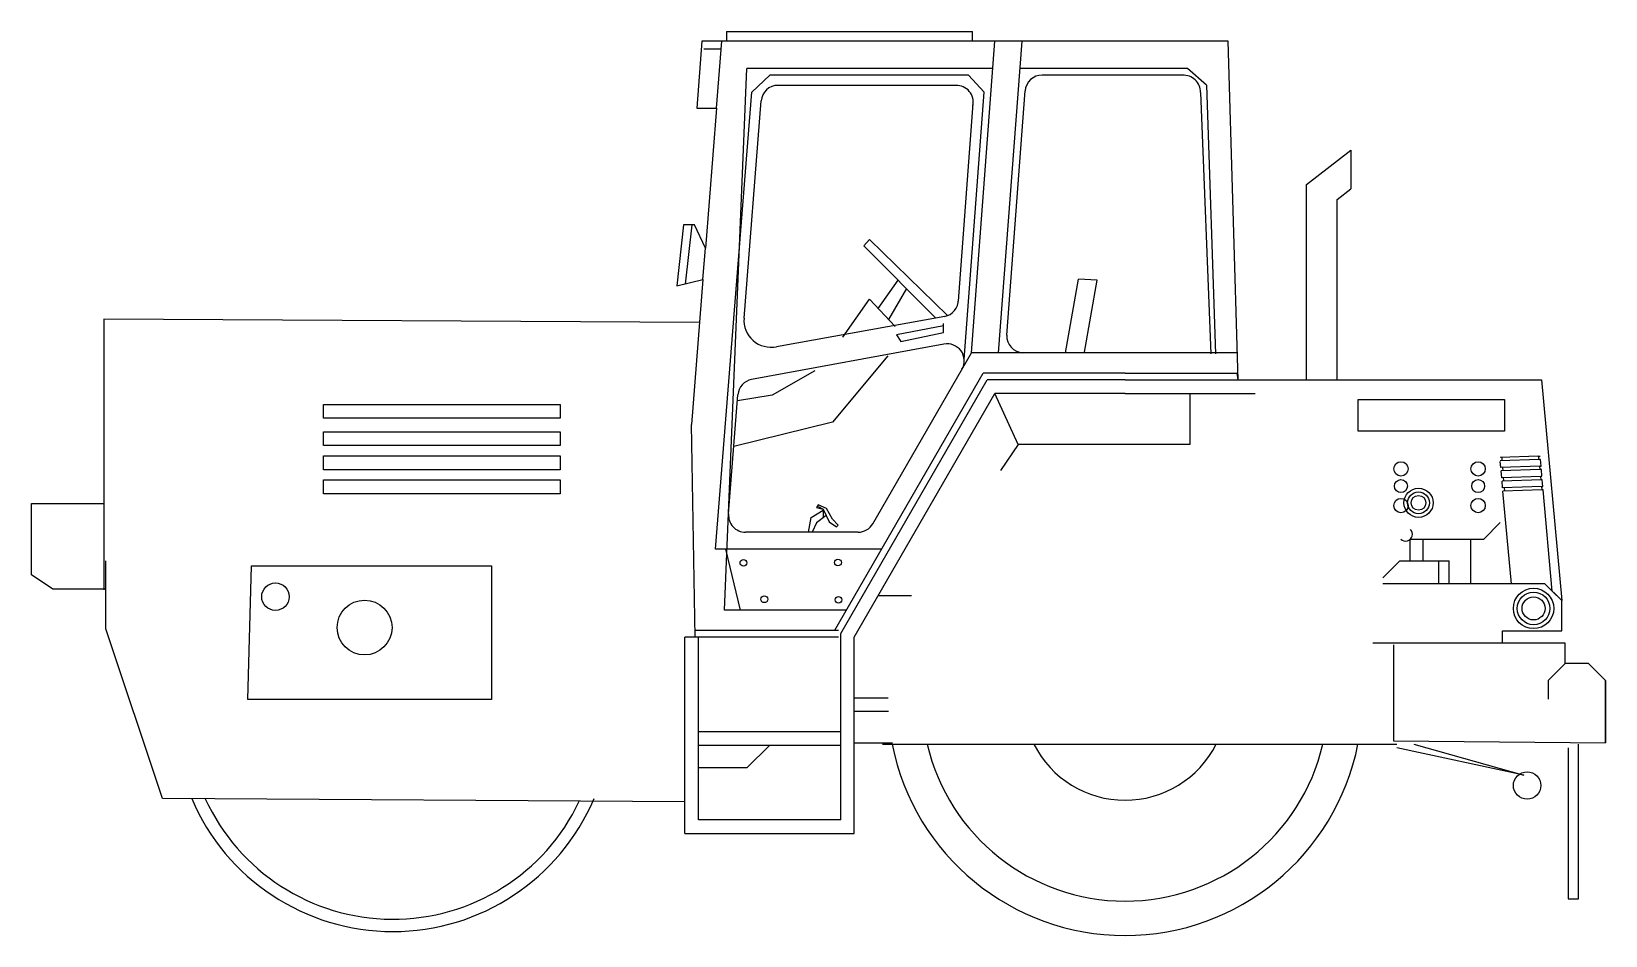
# Model space of a CAD drawing. Extents: x -1.07 to 3.58, y -0.01 to 2.66.
import ezdxf

# ---------------------------------------------------------------- set-up
doc = ezdxf.new("R2010")
doc.units = 0
doc.header["$LTSCALE"] = 25
doc.header["$MEASUREMENT"] = 0
doc.layers.get('0').update_dxf_attribs({"linetype": 'CONTINUOUS'})

msp = doc.modelspace()

# ---------------------------------------------------------------- linework, layer by layer
for p, q in [((0.9859, 2.659), (0.9859, 2.6299)), ((1.712, 2.6299), (1.712, 2.659)), ((0.9126, 2.6299), (0.8983, 2.4328)), ((0.9859, 2.6299), (0.9126, 2.6299)), ((0.9558, 2.4328), (0.9714, 2.6299)), ((1.712, 2.6299), (0.9859, 2.6299)), ((1.7632, 2.6299), (1.712, 2.6299)), ((2.3933, 2.6299), (1.7632, 2.6299)), ((2.4675, 2.6299), (2.3933, 2.6299)), ((2.4969, 1.6299), (2.4675, 2.6299)), ((0.9799, 0.9499), (1.0453, 2.5499)), ((1.7723, 2.5499), (1.0453, 2.5499)), ((1.1138, 2.5299), (1.0599, 2.48)), ((1.7007, 2.5299), (1.1138, 2.5299)), ((2.3473, 2.5499), (1.8525, 2.5499)), ((2.3358, 2.5299), (1.9182, 2.5299)), ((0.9534, 1.1299), (1.0599, 2.48)), ((1.6645, 2.4999), (1.1377, 2.4999)), ((2.3858, 2.4787), (2.4164, 1.7066)), ((2.4037, 2.5003), (2.4297, 1.7066)), ((0.8983, 2.4328), (0.9558, 2.4328)), ((0.9558, 2.4328), (0.9231, 2.0184)), ((1.0373, 1.8125), (1.0879, 2.4538)), ((2.6986, 2.2072), (2.8299, 2.3083)), ((2.8299, 2.3083), (2.8299, 2.1939)), ((2.6986, 1.6299), (2.6986, 2.2072)), ((2.7893, 2.1626), (2.8299, 2.1939)), ((2.7893, 1.6299), (2.7893, 2.1626)), ((0.8588, 2.0875), (0.8385, 1.9073)), ((0.8908, 2.0875), (0.8588, 2.0875)), ((0.8834, 2.0877), (0.8635, 1.913)), ((0.9231, 2.0184), (0.8908, 2.0875)), ((0.9159, 1.9264), (0.9231, 2.0184)), ((0.8385, 1.9073), (0.9159, 1.9264)), ((0.9159, 1.9264), (0.8821, 1.4976)), ((-0.8536, 1.8093), (-0.8536, 1.0096)), ((0.9058, 1.7992), (-0.8536, 1.8093)), ((1.4177, 1.2049), (1.7092, 1.7099)), ((1.7895, 1.7099), (1.7092, 1.7099)), ((2.4945, 1.7099), (1.7895, 1.7099)), ((1.3055, 0.8906), (1.7439, 1.6499)), ((1.3228, 0.8806), (1.7554, 1.6299)), ((2.1628, 1.6499), (1.7439, 1.6499)), ((2.1628, 1.6299), (1.7554, 1.6299)), ((2.1628, 1.6499), (2.4942, 1.6499)), ((2.1628, 1.6299), (2.4969, 1.6299)), ((2.4969, 1.6299), (3.3935, 1.6299)), ((3.3935, 1.6299), (3.4532, 0.9776)), ((0.9916, 1.2338), (1.0194, 1.5859)), ((1.3628, 0.8699), (1.7785, 1.5899)), ((1.8467, 1.4386), (1.7785, 1.5899)), ((2.1628, 1.5899), (1.7785, 1.5899)), ((2.1628, 1.5899), (2.5471, 1.5899)), ((2.3541, 1.5899), (2.3541, 1.4386)), ((-0.2052, 1.5166), (-0.2052, 1.5571)), ((-0.2052, 1.5571), (0.4938, 1.5571)), ((0.4938, 1.5571), (0.4938, 1.5166)), ((2.8516, 1.572), (3.2833, 1.572)), ((2.8516, 1.4784), (2.8516, 1.572)), ((3.2833, 1.572), (3.2833, 1.4784)), ((0.4938, 1.5166), (-0.2052, 1.5166)), ((0.8933, 0.8699), (0.8821, 1.4976)), ((-0.2052, 1.476), (0.4938, 1.476)), ((-0.2052, 1.4355), (-0.2052, 1.476)), ((0.4938, 1.476), (0.4938, 1.4355)), ((3.2833, 1.4784), (2.8516, 1.4784)), ((0.4938, 1.4355), (-0.2052, 1.4355)), ((-0.2052, 1.405), (0.4938, 1.405)), ((-0.2052, 1.3645), (-0.2052, 1.405)), ((0.4938, 1.405), (0.4938, 1.3645)), ((1.8467, 1.4386), (1.7954, 1.3616)), ((2.3541, 1.4386), (1.8467, 1.4386)), ((3.3847, 1.4046), (3.3887, 1.4047)), ((3.3857, 1.3946), (3.3847, 1.4046)), ((0.4938, 1.3645), (-0.2052, 1.3645)), ((3.2729, 1.3708), (3.2713, 1.3888)), ((3.2756, 1.3409), (3.2738, 1.3608)), ((3.3899, 1.3948), (3.3857, 1.3946)), ((3.3877, 1.3747), (3.3917, 1.3748)), ((3.3887, 1.3647), (3.3877, 1.3747)), ((3.3926, 1.3648), (3.3887, 1.3647)), ((3.3917, 1.3748), (3.3899, 1.3948)), ((3.3944, 1.3449), (3.3926, 1.3648)), ((3.3944, 1.3449), (3.3926, 1.3648)), ((-0.2052, 1.3341), (0.4938, 1.3341)), ((-0.2052, 1.2935), (-0.2052, 1.3341)), ((0.4938, 1.3341), (0.4938, 1.2935)), ((3.2783, 1.311), (3.2765, 1.3309)), ((3.3907, 1.3447), (3.3944, 1.3449)), ((3.3916, 1.3348), (3.3907, 1.3447)), ((3.3953, 1.3349), (3.3916, 1.3348)), ((3.3936, 1.3148), (3.3971, 1.3149)), ((3.3946, 1.3049), (3.3936, 1.3148)), ((3.3977, 1.305), (3.3946, 1.3049)), ((3.3971, 1.3149), (3.3953, 1.3349)), ((3.4249, 1.0059), (3.3977, 1.305)), ((0.4938, 1.2935), (-0.2052, 1.2935)), ((3.3041, 1.0276), (3.2793, 1.301)), ((1.3744, 1.1799), (1.0415, 1.1799)), ((1.4437, 1.1299), (0.9534, 1.1299)), ((-0.8483, 0.8944), (-0.8483, 1.0951)), ((-0.4281, 0.6851), (-0.418, 1.0806)), ((-0.418, 1.0806), (0.2912, 1.0806)), ((0.2912, 1.0806), (0.2912, 0.6851)), ((1.5316, 0.9923), (1.4335, 0.9923)), ((3.4532, 0.9776), (3.4249, 1.0059)), ((3.4532, 0.8881), (3.4532, 0.9776)), ((1.3397, 0.9499), (0.9799, 0.9499)), ((-0.6806, 0.393), (-0.8483, 0.8944)), ((1.3166, 0.8899), (0.8949, 0.8899)), ((3.2781, 0.8881), (3.4532, 0.8881)), ((3.2781, 0.8523), (3.2781, 0.8881)), ((1.3166, 0.8699), (0.8628, 0.8699)), ((0.8628, 0.2899), (0.8628, 0.8699)), ((0.9028, 0.3299), (0.9028, 0.8699)), ((1.3228, 0.3299), (1.3228, 0.8806)), ((1.3628, 0.5572), (1.3628, 0.8699)), ((2.9555, 0.8474), (2.9555, 0.5635)), ((3.4627, 0.8523), (3.2781, 0.8523)), ((3.4627, 0.7922), (3.4627, 0.8523)), ((3.5322, 0.7922), (3.4627, 0.7922)), ((3.5822, 0.7422), (3.5322, 0.7922)), ((3.5822, 0.5572), (3.5822, 0.7422)), ((3.5822, 0.7422), (3.5822, 0.5572)), ((0.2912, 0.6851), (-0.4281, 0.6851)), ((1.4628, 0.6899), (1.3628, 0.6899)), ((1.464, 0.6498), (1.3628, 0.6498)), ((1.3228, 0.5899), (0.9028, 0.5899)), ((2.9555, 0.5635), (3.5822, 0.5572)), ((1.3228, 0.5499), (0.9028, 0.5499)), ((1.1121, 0.5499), (1.0456, 0.4833)), ((1.3628, 0.5572), (1.4755, 0.5572)), ((1.3628, 0.2899), (1.3628, 0.5572)), ((1.4461, 0.5533), (2.9656, 0.5533)), ((3.3405, 0.4621), (2.9656, 0.5432)), ((3.0163, 0.5533), (3.3405, 0.4621)), ((3.4722, 0.5432), (3.4722, 0.097)), ((3.5026, 0.097), (3.5026, 0.5533)), ((1.0456, 0.4833), (0.9028, 0.4833)), ((0.8628, 0.3829), (-0.6806, 0.393)), ((1.3228, 0.3299), (0.9028, 0.3299)), ((0.8628, 0.2899), (1.3628, 0.2899)), ((3.4722, 0.097), (3.5026, 0.097))]:
    msp.add_line(p, q)
at = {"color": 7}
for p, q in [((0.9859, 2.659), (1.712, 2.659)), ((0.9696, 2.607), (0.9182, 2.607)), ((1.7092, 1.7099), (1.7783, 2.6299)), ((1.7895, 1.7099), (1.8585, 2.6299)), ((1.7007, 2.5299), (1.747, 2.48)), ((2.4037, 2.5003), (2.3473, 2.5499)), ((1.6877, 1.6898), (1.747, 2.48)), ((1.8134, 1.762), (1.8676, 2.4833)), ((1.6706, 1.8626), (1.7144, 2.4461)), ((1.391, 2.026), (1.4077, 2.0446)), ((1.391, 2.026), (1.6043, 1.8125)), ((1.4077, 2.0446), (1.638, 1.8195)), ((1.4335, 1.8408), (1.4928, 1.9242)), ((1.9872, 1.7099), (2.0256, 1.9277)), ((2.0807, 1.9245), (2.0256, 1.9277)), ((2.0432, 1.7119), (2.0807, 1.9245)), ((1.3294, 1.7556), (1.4077, 1.8683)), ((1.4077, 1.8683), (1.4837, 1.7872)), ((1.5173, 1.8996), (1.4643, 1.8079)), ((1.6308, 1.8174), (1.1331, 1.7278)), ((1.6267, 1.7895), (1.4875, 1.7629)), ((1.5007, 1.743), (1.6267, 1.7695)), ((1.6267, 1.7695), (1.6267, 1.7961)), ((1.6278, 1.7351), (1.0594, 1.631)), ((1.4875, 1.7629), (1.5007, 1.743)), ((1.4619, 1.7011), (1.2983, 1.5046)), ((1.2462, 1.6569), (1.1205, 1.5844)), ((2.4969, 1.6299), (2.4942, 1.6499)), ((1.1205, 1.5844), (1.018, 1.568)), ((1.2983, 1.5046), (1.0074, 1.4334)), ((3.3847, 1.4046), (3.2713, 1.4008)), ((3.2773, 1.391), (3.2765, 1.4009)), ((3.3857, 1.3946), (3.2713, 1.3908)), ((3.3877, 1.3747), (3.2729, 1.3708)), ((3.3887, 1.3647), (3.2738, 1.3608)), ((3.2797, 1.361), (3.2789, 1.371)), ((3.3907, 1.3447), (3.2756, 1.3409)), ((3.3916, 1.3348), (3.2765, 1.3309)), ((3.3936, 1.3148), (3.2783, 1.311)), ((3.3946, 1.3049), (3.2793, 1.301)), ((3.2821, 1.3311), (3.2813, 1.3411)), ((3.2845, 1.3012), (3.2837, 1.3111)), ((1.256, 1.2603), (1.251, 1.2528)), ((1.2809, 1.2503), (1.256, 1.2603)), ((1.2274, 1.1799), (1.236, 1.2229)), ((1.236, 1.2229), (1.2709, 1.2453)), ((1.251, 1.2528), (1.2709, 1.2478)), ((1.2795, 1.2293), (1.251, 1.2079)), ((1.256, 1.2553), (1.2709, 1.2478)), ((1.2709, 1.2478), (1.2883, 1.2104)), ((1.2709, 1.2453), (1.2709, 1.2229)), ((1.2983, 1.2179), (1.2809, 1.2503)), ((1.2883, 1.2104), (1.3108, 1.1955)), ((1.3157, 1.2004), (1.2983, 1.2179)), ((1.251, 1.2079), (1.239, 1.1799)), ((1.3108, 1.1955), (1.3157, 1.2004)), ((3.2713, 1.2081), (3.2213, 1.1581)), ((0.9825, 1.1299), (1.0261, 0.9499)), ((3.0038, 1.1581), (3.0038, 1.095)), ((3.2213, 1.1581), (3.0041, 1.1581)), ((3.0422, 1.1581), (3.0422, 1.095)), ((3.1848, 1.0276), (3.1848, 1.1581)), ((2.9248, 1.045), (2.9748, 1.095)), ((2.9748, 1.095), (3.1202, 1.095)), ((3.0888, 1.095), (3.0888, 1.0276)), ((3.1202, 1.0276), (3.1202, 1.095)), ((3.4032, 1.0276), (2.9248, 1.0276)), ((3.4532, 0.9776), (3.4032, 1.0276)), ((3.4532, 0.8881), (3.4532, 0.9776)), ((3.2781, 0.8881), (3.4532, 0.8881)), ((3.2781, 0.8523), (3.2781, 0.8881)), ((3.4627, 0.8523), (2.8944, 0.8523)), ((3.4627, 0.7922), (3.4627, 0.8523)), ((3.4627, 0.7922), (3.4127, 0.7422)), ((3.5322, 0.7922), (3.4627, 0.7922)), ((3.5322, 0.7922), (3.5822, 0.7422)), ((3.4127, 0.7422), (3.4127, 0.6865))]:
    msp.add_line(p, q, dxfattribs=at)
msp.add_lwpolyline([(-0.8483, 1.0118), (-1.0046, 1.0118), (-1.0676, 1.054), (-1.0676, 1.2642), (-0.8536, 1.2642)])
for centre, radius in [((2.9779, 1.3669), 0.0212), ((3.2059, 1.3669), 0.0212), ((2.9779, 1.3159), 0.0191), ((3.0298, 1.2666), 0.0432), ((3.2059, 1.3159), 0.0191), ((2.9779, 1.2585), 0.0212), ((3.0298, 1.2666), 0.0324), ((3.0298, 1.2666), 0.0217), ((3.2059, 1.2585), 0.0212), ((1.0355, 1.0895), 0.00995), ((1.3148, 1.0904), 0.00995), ((1.0972, 0.9816), 0.00995), ((1.3163, 0.9801), 0.00995)]:
    msp.add_circle(centre, radius, dxfattribs=at)
for centre, radius in [((-0.347, 0.9893), 0.0405), ((-0.0836, 0.8981), 0.081), ((3.3696, 0.9546), 0.0597), ((3.3696, 0.9546), 0.0482), ((3.3696, 0.9546), 0.0339), ((3.3506, 0.4316), 0.0406)]:
    msp.add_circle(centre, radius)
for centre, radius, start, end in [((1.9175, 2.4799), 0.05, 89.1642, 176.0508), ((2.3358, 2.4799), 0.05, 358.6357, 93.8933), ((1.1377, 2.4499), 0.05, 89.9999, 175.4893), ((1.6645, 2.4499), 0.05, 348.5619, 91.365), ((1.6207, 1.8664), 0.05, 280.0779, 0.9537), ((1.1171, 1.8062), 0.08, 175.4894, 281.5897), ((1.6378, 1.6862), 0.05, 330, 101.5897), ((1.8634, 1.7599), 0.05, 177.5783, 267.1436), ((1.0693, 1.582), 0.05, 101.418, 175.4893), ((1.0415, 1.2299), 0.05, 175.4894, 270), ((1.3744, 1.2299), 0.05, 270.0001, 330)]:
    msp.add_arc(centre, radius, start, end, dxfattribs=at)
for centre, radius, start, end in [((2.9916, 1.1737), 0.02, 225, 45.0001), ((2.1628, 0.6899), 0.7015, 191.224, 348.776), ((2.1628, 0.6899), 0.6, 193.1542, 346.8458), ((2.1628, 0.6899), 0.3019, 206.8927, 333.1073), ((0, 0.6459), 0.6459, 203.0479, 336.9521), ((0, 0.6459), 0.6094, 204.6042, 334.643)]:
    msp.add_arc(centre, radius, start, end)

doc.saveas('drawing.dxf')
